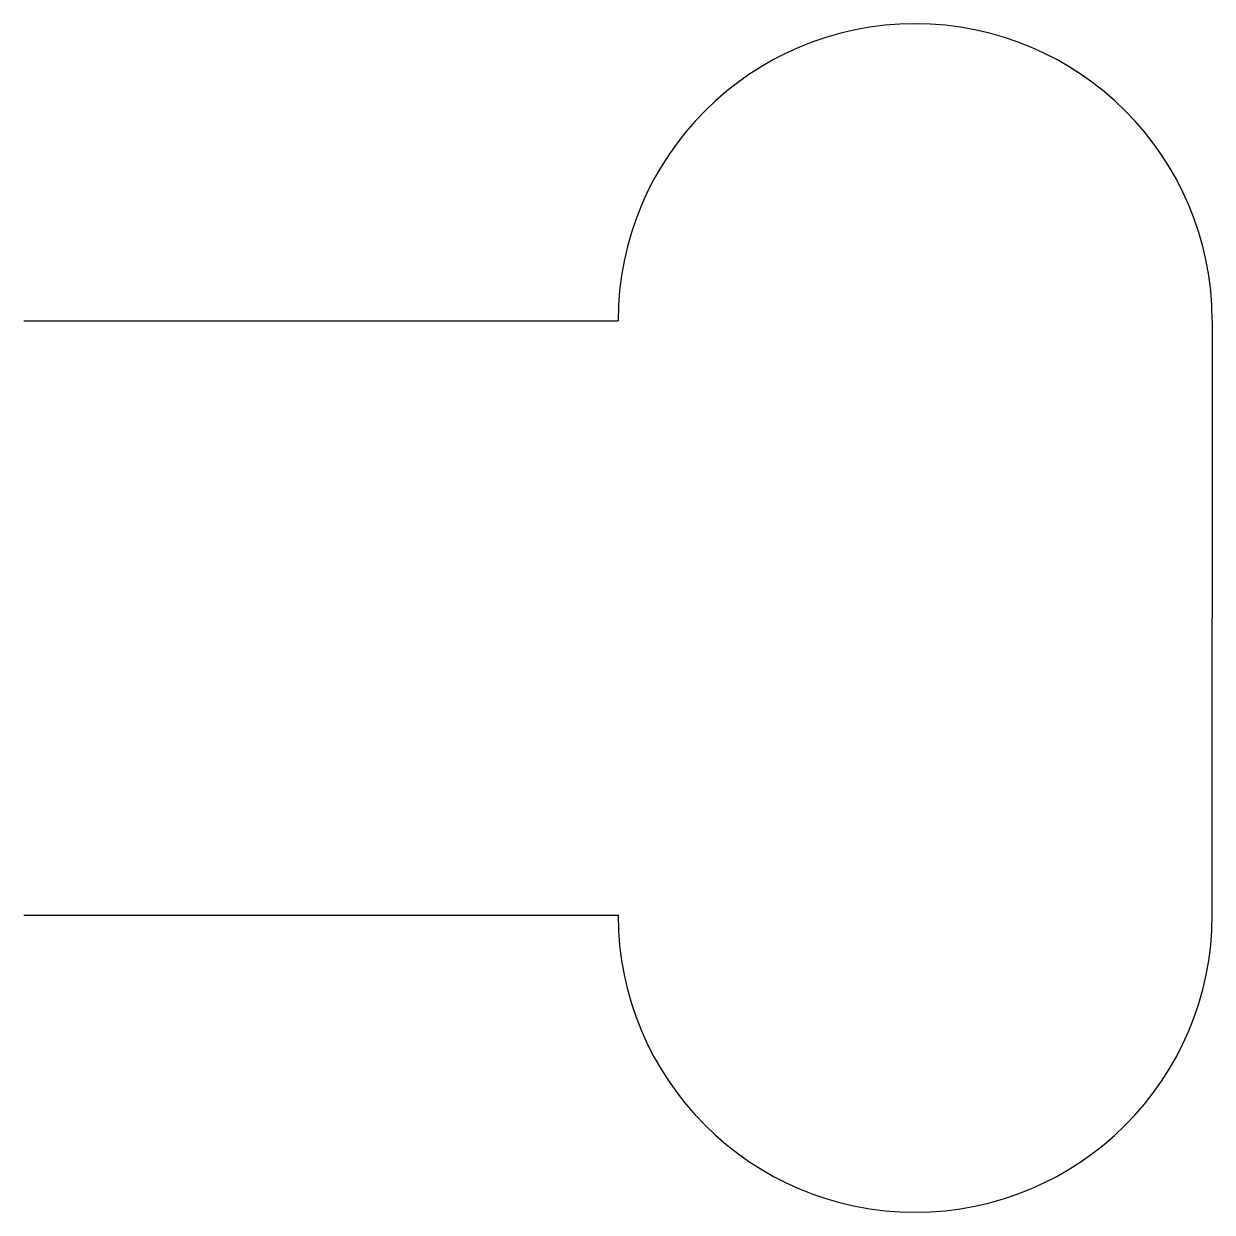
# Model space of a CAD drawing. Header units: millimetres. Extents: x 0 to 8, y -4 to 4.
import ezdxf

# ---------------------------------------------------------------- set-up
doc = ezdxf.new("R2010")
doc.units = ezdxf.units.MM
doc.layers.get('0').update_dxf_attribs({"lineweight": 25, "true_color": 0xffffff})

msp = doc.modelspace()

# ---------------------------------------------------------------- linework, layer by layer
for p, q in [((0, 2), (4, 2)), ((8, 2), (8, 0)), ((8, -2), (8, 0)), ((0, -2), (4, -2))]:
    msp.add_line(p, q)
for centre, start, end in [((6, 2), 0, 180), ((6, -2), 180, 0)]:
    msp.add_arc(centre, 2, start, end)

doc.saveas('drawing.dxf')
